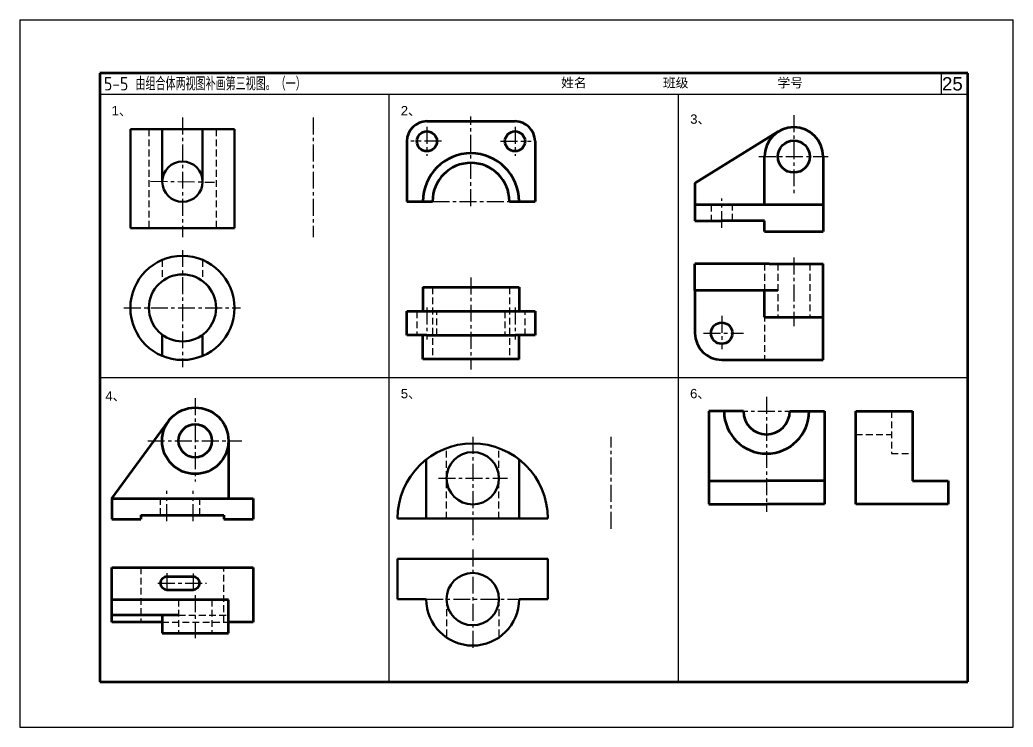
# Model space of a CAD drawing. Header units: inches. Extents: x 19 to 1260, y -758 to 274.
# Drawn here: x 461.2 to 833.2, y -373.1 to -108.1 of the extents above; entities that cross this region are included whole.
import ezdxf

# ---------------------------------------------------------------- set-up
doc = ezdxf.new("R2010")
doc.units = ezdxf.units.IN
doc.header["$LTSCALE"] = 2
doc.header["$MEASUREMENT"] = 0
doc.linetypes.add('CENTER', pattern=[50.8, 31.75, -6.35, 6.35, -6.35])
doc.linetypes.add('HIDDEN', pattern=[1.905, 1.27, -0.635])
for name, color, linetype in [('3中心线层', 7, 'CENTER'), ('4虚线层', 7, 'HIDDEN'), ('h', 7, 'HIDDEN'), ('文字', 7, 'Continuous'), ('细实线', 7, 'Continuous')]:
    doc.layers.add(name, color=color, linetype=linetype)
doc.layers.add('s', color=7, linetype='Continuous', lineweight=50)
doc.layers.add('粗实线', color=7, linetype='Continuous', lineweight=53)
doc.styles.get("Standard").update_dxf_attribs({"font": 'arial.ttf', "height": 3.5})
doc.styles.add('汉字', font='gbenor.shx', dxfattribs={"height": 5, "bigfont": 'gbcbig.shx'})

msp = doc.modelspace()

# ---------------------------------------------------------------- linework, layer by layer
for p, q in [((461.24, -108.14), (833.24, -108.14)), ((816.24, -136.14), (491.24, -136.14)), ((599.57, -356.14), (599.57, -136.14)), ((707.9, -356.14), (707.9, -136.14)), ((491.24, -242.14), (816.24, -242.14))]:
    msp.add_line(p, q)
at = {"layer": '3中心线层', "ltscale": 0.1}
for p, q in [((522.13, -144.71), (522.13, -189.53)), ((571.07, -144.71), (571.07, -189.53)), ((630.18, -177.9), (630.18, -144.32)), ((751.09, -143.83), (751.09, -173.55)), ((613.68, -148.28), (613.68, -159.05)), ((646.68, -148.28), (646.68, -159.05)), ((619.1, -153.64), (607.62, -153.64)), ((641.26, -153.64), (652.74, -153.64)), ((738.01, -159.38), (764.01, -159.38)), ((510.18, -168.63), (534.08, -168.94)), ((615.78, -176.14), (644.58, -176.14)), ((724.09, -186.12), (724.09, -175.06)), ((522.13, -194.37), (522.13, -238.24)), ((751.09, -197.17), (751.09, -222.96)), ((630.18, -204.69), (630.18, -239.2)), ((500.15, -216.07), (543.83, -216.07)), ((613.68, -215.87), (613.68, -227.92)), ((646.68, -215.87), (646.68, -227.92)), ((724.09, -219.08), (724.09, -231.49)), ((717.32, -225.53), (732.29, -225.53)), ((526.92, -249.85), (526.92, -281.06)), ((740.9, -249.37), (740.9, -292.45)), ((727.47, -254.76), (749.85, -254.76)), ((509.11, -265.84), (544.31, -265.84)), ((630.84, -264.37), (630.84, -303.1)), ((682.74, -298.84), (682.74, -264.37)), ((618.01, -279.9), (643.92, -279.9)), ((516.33, -295.93), (516.33, -284.57)), ((526.11, -295.93), (526.11, -284.57)), ((630.84, -306.61), (630.84, -344.52)), ((516.33, -315.44), (516.33, -322.8)), ((526.11, -315.62), (526.11, -322.63)), ((512.96, -319.19), (531.14, -319.19)), ((526.92, -323.65), (526.92, -339.84)), ((613.43, -325.18), (648.25, -325.18))]:
    msp.add_line(p, q, dxfattribs=at)
at = {"layer": '4虚线层'}
for p, q in [((740.09, -199.53), (740.09, -235.53)), ((745.09, -199.53), (745.09, -219.53)), ((757.09, -199.53), (757.09, -219.53)), ((615.78, -208.32), (615.78, -235.32)), ((644.58, -208.32), (644.58, -235.32)), ((787.7, -254.76), (787.7, -270.66)), ((774.31, -263.45), (787.7, -263.45)), ((787.7, -270.66), (795.55, -270.66)), ((513.85, -293.69), (513.85, -287.46)), ((528.6, -293.69), (528.6, -287.46)), ((506.58, -313.33), (506.58, -333.82)), ((537.67, -333.82), (537.67, -313.33)), ((520.7, -325.39), (520.7, -337.87)), ((533.14, -325.39), (533.14, -337.87)), ((514.48, -333.82), (539.36, -333.82)), ((520.7, -331.19), (539.36, -331.19))]:
    msp.add_line(p, q, dxfattribs=at)
for points in [[(720.09, -177.38), (720.09, -183.38)], [(728.09, -183.38), (728.09, -177.38)], [(609.93, -217.32), (609.93, -226.32)], [(617.43, -226.32), (617.43, -217.32)], [(642.93, -217.32), (642.93, -226.32)], [(650.43, -226.32), (650.43, -217.32)]]:
    msp.add_open_spline(points, degree=1, dxfattribs=at)
at = {"layer": 'h'}
for p, q in [((509.55, -149.15), (509.55, -186.22)), ((534.71, -149.15), (534.71, -186.22)), ((514.58, -198.09), (514.58, -206)), ((529.67, -198.09), (529.67, -206)), ((621.04, -294.98), (621.04, -268.6)), ((640.64, -294.98), (640.64, -268.6)), ((621.04, -325.18), (621.04, -339.57)), ((640.64, -325.18), (640.64, -339.57))]:
    msp.add_line(p, q, dxfattribs=at)
at = {"layer": 's'}
for p, q in [((502.63, -149.15), (522.13, -149.15)), ((502.63, -149.15), (502.63, -186.22)), ((514.58, -149.15), (514.58, -168.94)), ((541.62, -149.15), (522.13, -149.15)), ((529.67, -149.15), (529.67, -168.94)), ((541.62, -149.15), (541.62, -186.22)), ((502.63, -186.22), (522.13, -186.22)), ((541.62, -186.22), (522.13, -186.22)), ((514.58, -226.13), (514.58, -234.04)), ((529.67, -226.13), (529.67, -234.04)), ((613.43, -294.98), (613.43, -272.87)), ((648.25, -294.98), (648.25, -272.87)), ((602.7, -294.98), (658.98, -294.98)), ((602.7, -310.1), (658.98, -310.1)), ((602.7, -325.18), (602.7, -310.1)), ((658.98, -310.1), (658.98, -325.18)), ((613.43, -325.18), (602.7, -325.18)), ((658.98, -325.18), (648.25, -325.18))]:
    msp.add_line(p, q, dxfattribs=at)
for centre, radius in [((522.13, -168.78), 7.55), ((522.13, -216.07), 19.5), ((522.13, -216.07), 12.58), ((630.84, -279.9), 9.8), ((630.84, -325.18), 9.8)]:
    msp.add_circle(centre, radius, dxfattribs=at)
for centre, radius, start, end in [((630.84, -294.98), 28.14, 0, 180), ((630.84, -325.18), 17.41, 180, 0)]:
    msp.add_arc(centre, radius, start, end, dxfattribs=at)
at = {"layer": '粗实线', "color": 7}
for p, q in [((816.24, -128.14), (491.24, -128.14)), ((491.24, -128.14), (491.24, -356.14)), ((816.24, -356.14), (816.24, -128.14)), ((491.24, -356.14), (816.24, -356.14))]:
    msp.add_line(p, q, dxfattribs=at)
at = {"layer": '粗实线'}
for p, q in [((613.68, -146.14), (646.68, -146.14)), ((714.09, -169.38), (745.29, -150.03)), ((606.18, -153.64), (606.18, -176.14)), ((654.18, -153.64), (654.18, -176.14)), ((740.09, -177.38), (740.09, -159.38)), ((762.09, -159.38), (762.09, -177.38)), ((714.09, -169.38), (714.09, -177.38)), ((606.18, -176.14), (612.18, -176.14)), ((612.18, -176.14), (615.78, -176.14)), ((644.58, -176.14), (648.18, -176.14)), ((648.18, -176.14), (654.18, -176.14)), ((714.09, -177.38), (714.09, -183.38)), ((714.09, -177.38), (724.09, -177.38)), ((724.09, -177.38), (762.09, -177.38)), ((762.09, -177.38), (762.09, -187.38)), ((714.09, -183.38), (724.09, -183.38)), ((740.09, -183.38), (724.09, -183.38)), ((740.09, -187.38), (740.09, -183.38)), ((740.09, -187.38), (762.09, -187.38)), ((714.09, -209.53), (714.09, -199.53)), ((741.87, -199.53), (714.09, -199.53)), ((741.87, -199.53), (762.09, -199.53)), ((762.09, -219.53), (762.09, -199.53)), ((612.18, -208.32), (612.18, -217.32)), ((612.18, -208.32), (648.18, -208.32)), ((648.18, -208.32), (648.18, -217.32)), ((745.09, -209.53), (714.09, -209.53)), ((714.09, -209.53), (714.09, -225.53)), ((740.09, -219.53), (740.09, -209.53)), ((606.18, -226.32), (606.18, -217.32)), ((606.18, -217.32), (613.68, -217.32)), ((613.68, -217.32), (646.68, -217.32)), ((646.68, -217.32), (654.18, -217.32)), ((654.18, -217.32), (654.18, -226.32)), ((740.09, -219.53), (762.09, -219.53)), ((762.09, -235.53), (762.09, -219.53)), ((613.68, -226.32), (606.18, -226.32)), ((612.18, -235.32), (612.18, -226.32)), ((613.68, -226.32), (646.68, -226.32)), ((654.18, -226.32), (646.68, -226.32)), ((648.18, -235.32), (648.18, -226.32)), ((648.18, -235.32), (612.18, -235.32)), ((724.09, -235.53), (762.09, -235.53)), ((732.2, -254.76), (719.21, -254.76)), ((719.21, -254.76), (719.21, -280.85)), ((749.6, -254.76), (762.59, -254.76)), ((762.59, -254.76), (762.59, -280.85)), ((774.31, -289.55), (774.31, -254.76)), ((774.31, -254.76), (795.55, -254.76)), ((795.55, -254.76), (795.55, -280.85)), ((495.69, -287.46), (516.88, -258.5)), ((539.36, -265.84), (539.36, -287.46)), ((719.21, -280.85), (740.9, -280.85)), ((719.21, -280.85), (719.21, -289.55)), ((762.59, -280.85), (740.9, -280.85)), ((762.59, -280.85), (762.59, -289.55)), ((795.55, -280.85), (808.94, -280.85)), ((808.94, -280.85), (808.94, -289.55)), ((495.69, -287.46), (548.56, -287.46)), ((495.69, -287.46), (495.69, -295.24)), ((548.56, -287.46), (548.56, -295.24)), ((719.21, -289.55), (740.9, -289.55)), ((762.59, -289.55), (740.9, -289.55)), ((808.94, -289.55), (774.31, -289.55)), ((506.58, -293.69), (537.67, -293.69)), ((506.58, -293.69), (506.58, -295.24)), ((537.67, -293.69), (537.67, -295.24)), ((495.69, -295.24), (506.58, -295.24)), ((537.67, -295.24), (548.56, -295.24)), ((495.69, -333.82), (495.69, -313.33)), ((495.69, -313.33), (548.56, -313.33)), ((548.56, -313.33), (548.56, -333.82)), ((516.33, -316.71), (526.11, -316.71)), ((516.33, -321.68), (526.11, -321.68)), ((539.36, -325.39), (495.69, -325.39)), ((539.36, -337.87), (539.36, -325.39)), ((520.7, -331.19), (495.69, -331.19)), ((514.48, -333.82), (495.69, -333.82)), ((514.48, -331.19), (514.48, -337.87)), ((548.56, -333.82), (539.36, -333.82)), ((514.48, -337.87), (539.36, -337.87))]:
    msp.add_line(p, q, dxfattribs=at)
for centre, radius in [((613.68, -153.64), 3.75), ((646.68, -153.64), 3.75), ((751.09, -159.38), 6), ((724.09, -225.53), 4), ((526.92, -265.84), 12.44), ((526.92, -265.84), 6.22)]:
    msp.add_circle(centre, radius, dxfattribs=at)
for centre, radius, start, end in [((613.68, -153.64), 7.5, 90, 180), ((646.68, -153.64), 7.5, 0, 90), ((751.09, -159.38), 11, 0, 180), ((630.18, -176.14), 18, 0, 180), ((630.18, -176.14), 14.4, 0, 180), ((724.09, -225.53), 10, 180, 270), ((740.9, -254.76), 15.91, 180, 0), ((740.9, -254.76), 8.7, 180, 0), ((516.33, -319.19), 2.49, 90, 270), ((526.11, -319.19), 2.49, 270, 90)]:
    msp.add_arc(centre, radius, start, end, dxfattribs=at)
at = {"layer": '细实线', "color": 7}
for p, q in [((461.24, -108.14), (461.24, -373.14)), ((833.24, -373.14), (833.24, -108.14)), ((806.24, -128.14), (806.24, -136.14)), ((461.24, -373.14), (833.24, -373.14))]:
    msp.add_line(p, q, dxfattribs=at)

# ---------------------------------------------------------------- texts
for s, p in [('1、', (495.58, -143.91)), ('2、', (603.91, -143.91)), ('3、', (712.3, -147.07)), ('4、', (493.27, -250.81)), ('5、', (603.91, -249.91)), ('6、', (712.25, -249.91))]:
    msp.add_text(s, height=3.5).set_placement(p)
at = {"layer": '文字', "color": 7, "insert": (492.74, -132.14), "char_height": 5, "width": 313.5, "attachment_point": 4, "style": '汉字'}
msp.add_mtext('5-5 由组合体两视图补画第三视图。（一）', dxfattribs=at)
at = {"layer": '文字', "color": 7, "insert": (659.21, -131.91), "char_height": 3.5, "width": 313.5, "attachment_point": 4}
msp.add_mtext('{\\fSimSun|b0|i0|c134|p2; \\fFangSong_GB2312|b0|i0|c134|p49; \\fSimSun|b0|i0|c134|p2;姓名            班级              学号}', dxfattribs=at)
at = {"layer": '细实线', "color": 7, "ltscale": 0.3, "insert": (810.48, -132.14), "char_height": 5, "width": 10, "attachment_point": 5}
msp.add_mtext('25', dxfattribs=at)

doc.saveas('drawing.dxf')
